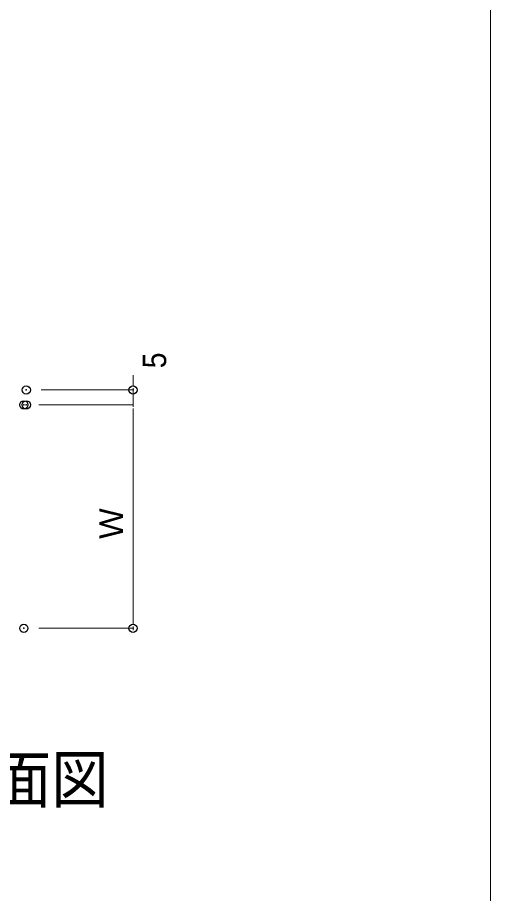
# Model space of a CAD drawing. Units: millimetres, scale not verified. Extents: x -1200 to 1200, y -500 to 500.
# Drawn here: x 1066.8 to 1098.6, y -69.8 to -10.9 of the extents above; entities that cross this region are included whole.
import ezdxf
from ezdxf.enums import TextEntityAlignment as Align

# ---------------------------------------------------------------- set-up
doc = ezdxf.new("R2010")
doc.units = ezdxf.units.MM
doc.header["$LTSCALE"] = 1.1
doc.header["$PDMODE"] = 32
doc.header["$PDSIZE"] = 0.55
for name, color, linetype, lineweight in [('0-0_一般', 7, 'Continuous', 9), ('0-1_0', 7, 'Continuous', 9), ('0-3_寸法', 7, 'Continuous', 9)]:
    doc.layers.add(name, color=color, linetype=linetype, lineweight=lineweight)
doc.layers.add('0-A_Defpoints', color=7, linetype='Continuous')
doc.styles.add('Osaka', font='')
doc.styles.add('ＭＳ ゴシック', font='')
doc.styles.get('Osaka').set_extended_font_data('Osaka')
doc.styles.get('ＭＳ ゴシック').set_extended_font_data('MS Gothic')

# ---------------------------------------------------------------- blocks, each defined once
blk = doc.blocks.new('_DOT')
at = {"layer": '0-1_0'}
for p, q in [((-2.5, 0), (-5, 0)), ((-1.25, 0), (1.25, 0))]:
    blk.add_line(p, q, dxfattribs=at)

msp = doc.modelspace()

# ---------------------------------------------------------------- linework, layer by layer
at = {"layer": '0-0_一般'}
msp.add_lwpolyline([(698.607, 160), (1098.607, 160), (1098.607, -100), (698.607, -100)], close=True, dxfattribs=at)
at = {"layer": '0-3_寸法'}
for p, q in [((1074.6, -35.456), (1074.6, -34.956)), ((1068.428, -35.957), (1074.6, -35.957)), ((1074.6, -36.957), (1074.6, -35.957)), ((1068.263, -36.957), (1074.6, -36.957)), ((1068.428, -36.957), (1074.6, -36.957)), ((1074.6, -37.458), (1074.6, -51.456)), ((1074.6, -37.458), (1074.6, -37.959)), ((1068.263, -51.957), (1074.6, -51.957))]:
    msp.add_line(p, q, dxfattribs=at)
at = {"layer": '0-A_Defpoints'}
for p in [(1067.428, -35.957), (1074.6, -35.957), (1067.263, -36.957), (1067.428, -36.957), (1067.263, -51.957), (1074.6, -51.957)]:
    msp.add_point(p, dxfattribs=at)

# ---------------------------------------------------------------- block references
at = {"layer": '0-3_寸法', "xscale": 0.1001489, "yscale": 0.1001489}
for p, rotation in [((1074.6, -35.957), 270), ((1074.6, -36.957), 90), ((1074.6, -36.957), 90), ((1074.6, -51.957), 270)]:
    msp.add_blockref('_DOT', p, dxfattribs=dict(at, rotation=rotation))

# ---------------------------------------------------------------- texts
at = {"layer": '0-0_一般', "style": 'ＭＳ ゴシック', "width": 0.9}
msp.add_text('水平断面図', height=3.134, dxfattribs=at).set_placement((1053.714, -64.601), align=Align.BOTTOM_LEFT)
at = {"layer": '0-3_寸法', "style": 'Osaka', "width": 0.9}
msp.add_text('5', height=1.576, rotation=90, dxfattribs=at).set_placement((1077.297, -34.497), align=Align.BOTTOM_LEFT)
at = {"layer": '0-3_寸法', "style": 'Osaka'}
msp.add_text('Ｗ', height=1.576, rotation=90, dxfattribs=at).set_placement((1074.4, -46), align=Align.BOTTOM_LEFT)

doc.saveas('drawing.dxf')
